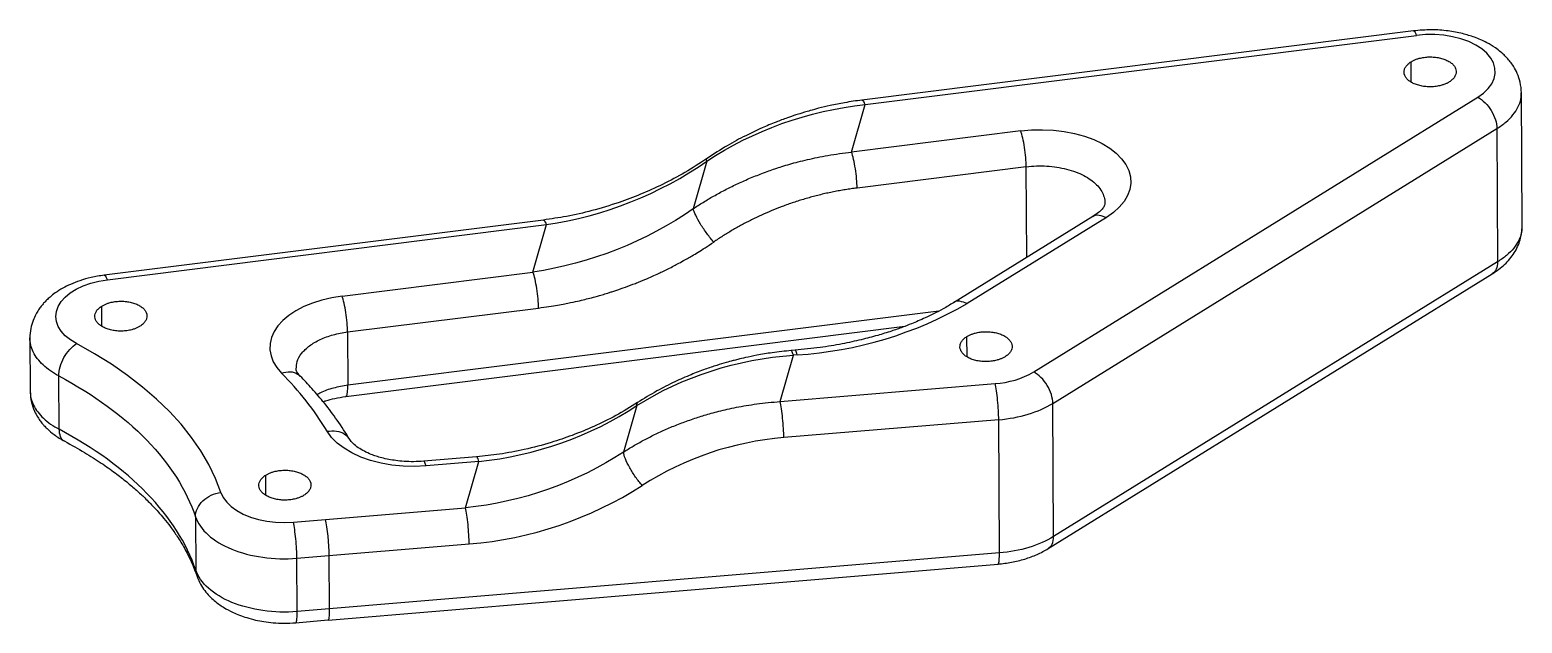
# Model space of a CAD drawing. Header units: metres. Extents: x 0.421 to 0.536, y -0.111 to -0.065.
import ezdxf

# ---------------------------------------------------------------- set-up
doc = ezdxf.new("R2010")
doc.units = ezdxf.units.M

msp = doc.modelspace()

# ---------------------------------------------------------------- linework, layer by layer
at = {"color": 7, "linetype": 'Continuous', "lineweight": 25}
for p, q in [((0.5272336876, -0.0651212729), (0.4848990426, -0.0704375355)), ((0.4851397188, -0.070784155), (0.5274743638, -0.0654678924)), ((0.5270598377, -0.0690431961), (0.5270517753, -0.0674935049)), ((0.5355763661, -0.080108702), (0.5355231108, -0.069872483)), ((0.4840944346, -0.0744360437), (0.4851397188, -0.070784155)), ((0.4980781215, -0.0913244101), (0.5321719582, -0.0702151087)), ((0.4970844019, -0.072804801), (0.4840944346, -0.0744360437)), ((0.4995495517, -0.0937398061), (0.5336433884, -0.0726305047)), ((0.5336433884, -0.0726305047), (0.5336966436, -0.0828667237)), ((0.4729856257, -0.0751342685), (0.4719403419, -0.0787861579)), ((0.4975090511, -0.0755638814), (0.4845190838, -0.0771951241)), ((0.4975452841, -0.0825282411), (0.4975090511, -0.0755638814)), ((0.4604429766, -0.079654407), (0.4267258941, -0.083888501)), ((0.4269665704, -0.0842351205), (0.4606836528, -0.0800010265)), ((0.4596383684, -0.0836529156), (0.4606836528, -0.0800010265)), ((0.5026167161, -0.0793882487), (0.4919227824, -0.0860094299)), ((0.503661034, -0.0794509039), (0.4929671003, -0.086072085)), ((0.5336966436, -0.0828667237), (0.499602807, -0.1039760251)), ((0.4449823605, -0.0854933744), (0.4596383684, -0.0836529156)), ((0.4991927364, -0.1048988741), (0.533286573, -0.0837895727)), ((0.4265520443, -0.0878104242), (0.4265439819, -0.086260733)), ((0.4454070097, -0.0882524548), (0.4600630176, -0.0864119956)), ((0.4907943075, -0.0866500062), (0.4454283118, -0.0923469371)), ((0.4452613805, -0.0932100661), (0.4881894309, -0.0878192854)), ((0.4210155068, -0.0887125469), (0.4210368089, -0.0928070292)), ((0.4454070097, -0.0882524548), (0.4454283118, -0.0923469371)), ((0.4929660011, -0.0901524976), (0.4929579386, -0.0886028063)), ((0.4786093309, -0.0935992399), (0.4796289275, -0.0900370956)), ((0.4797572798, -0.0896579042), (0.4794708868, -0.0896818384)), ((0.4799153206, -0.0900131614), (0.4796289275, -0.0900370956)), ((0.423263577, -0.0957259135), (0.423242275, -0.0916314312)), ((0.4786093309, -0.0935992399), (0.4951118079, -0.0922201092)), ((0.4676105747, -0.0939129756), (0.4665909786, -0.0974751204)), ((0.499602807, -0.1039760251), (0.4995495517, -0.0937398061)), ((0.4953967127, -0.094993785), (0.4788942357, -0.0963729156)), ((0.495449968, -0.1052300039), (0.4953967127, -0.094993785)), ((0.455316466, -0.0978448576), (0.4512712507, -0.0981829208)), ((0.4554745067, -0.0982001149), (0.4514292914, -0.0985381781)), ((0.4544549101, -0.1017622591), (0.4554745068, -0.0982001149)), ((0.4391399236, -0.1007952107), (0.4391318613, -0.0992455194)), ((0.4412455817, -0.1028660825), (0.4544549101, -0.1017622591)), ((0.4337321744, -0.1024520866), (0.4337534765, -0.1065465689)), ((0.441514427, -0.1056410623), (0.4547398149, -0.1045359349)), ((0.495449968, -0.1052300039), (0.4415357291, -0.1097355446)), ((0.4415357291, -0.1097355446), (0.441514427, -0.1056410623)), ((0.4439126831, -0.1103850266), (0.4953401457, -0.1060871754)), ((0.4440272748, -0.1095274565), (0.4440059728, -0.1054329742)), ((0.4338769856, -0.1070373555), (0.4337534765, -0.1065465689)), ((0.441417777, -0.1105863168), (0.4439172591, -0.1103775285))]:
    msp.add_line(p, q, dxfattribs=at)
at = {"color": 7, "linetype": 'Continuous', "lineweight": 25, "flags": 128}
for points in [[(0.5321719582, -0.0702151087), (0.5326134457, -0.0699000916), (0.5329740555, -0.0695529483), (0.533246674, -0.0691805268), (0.5334259235, -0.0687901735), (0.5335082679, -0.0683895887), (0.5334920829, -0.0679866746), (0.5333776878, -0.0675893791), (0.5331673392, -0.0672055395), (0.5328651866, -0.0668427275), (0.5324771902, -0.0665081002), (0.5320110039, -0.0662082585), (0.5314758239, -0.0659491173), (0.5308822073, -0.0657357884), (0.530241864, -0.06557248), (0.5295674258, -0.0654624137), (0.5288721969, -0.0654077606), (0.5281698915, -0.0654095989), (0.5274743638, -0.0654678924)], [(0.4970844019, -0.072804801), (0.4979180062, -0.0727300239), (0.4987606182, -0.0727132419), (0.4996000203, -0.0727546986), (0.5004240416, -0.0728537927), (0.5012207343, -0.0730090876), (0.5019785465, -0.0732183313), (0.5026864905, -0.0734784901), (0.5033343013, -0.0737857918), (0.503912586, -0.0741357806), (0.5044129598, -0.0745233818), (0.5048281676, -0.0749429755), (0.5051521888, -0.0753884776), (0.5053803256, -0.0758534287), (0.5055092698, -0.0763310872), (0.505537152, -0.0768145273), (0.5054635678, -0.0772967393), (0.5052895842, -0.0777707313), (0.5050177239, -0.0782296308), (0.5046519286, -0.0786667838), (0.5041975024, -0.0790758519), (0.503661034, -0.0794509039)], [(0.4245975076, -0.0891492642), (0.4241320934, -0.0888654021), (0.4237386056, -0.0885476326), (0.4234243469, -0.0882018535), (0.42319515, -0.087834482), (0.4230552685, -0.0874523364), (0.4230072986, -0.0870625092), (0.4230521304, -0.0866722352), (0.4231889321, -0.0862887577), (0.4234151647, -0.0859191938), (0.4237266293, -0.0855704024), (0.4241175454, -0.0852488569), (0.4245806579, -0.0849605249), (0.4251073716, -0.0847107578), (0.425687911, -0.084504191), (0.4263115018, -0.0843446582), (0.4269665704, -0.0842351205)], [(0.4449823605, -0.0854933744), (0.4441925137, -0.0856206838), (0.443433426, -0.0857999888), (0.4427154917, -0.0860288341), (0.4420485416, -0.0863040861), (0.4414417084, -0.0866219757), (0.4409033015, -0.0869781501), (0.4404406934, -0.087367732), (0.4400602187, -0.0877853869), (0.4397670873, -0.0882253957), (0.439565313, -0.0886817334), (0.4394576588, -0.0891481512), (0.4394455988, -0.0896182624), (0.4395292982, -0.0900856297), (0.4397076108, -0.0905438534), (0.439978095, -0.090986659), (0.440337047, -0.091407983)], [(0.4356868299, -0.1005882427), (0.4352672713, -0.0995043426), (0.4347493155, -0.0984348757), (0.4341343822, -0.0973827734), (0.4334241568, -0.0963509193), (0.432620586, -0.0953421417), (0.4317258724, -0.0943592057), (0.4307424683, -0.0934048053), (0.4296730692, -0.0924815565), (0.4285206061, -0.0915919899), (0.427288238, -0.0907385438), (0.4259793426, -0.0899235572), (0.4245975076, -0.0891492642)], [(0.4514292914, -0.0985381781), (0.450554289, -0.0985794252), (0.449677836, -0.0985575453), (0.4488137062, -0.0984728821), (0.44797548, -0.0983267662), (0.4471763304, -0.098121494), (0.4464288166, -0.0978602912), (0.4457446861, -0.097547263), (0.4451346903, -0.0971873286), (0.4446084157, -0.0967861447), (0.4441741329, -0.096350016), (0.4438386669, -0.0958857966)], [(0.4356868299, -0.1005882427), (0.4358635437, -0.1009677297), (0.4361291745, -0.1013294636), (0.4364787303, -0.1016666461), (0.4369056415, -0.1019729404), (0.4374018851, -0.1022425901), (0.437958135, -0.1024705276), (0.4385639372, -0.1026524692), (0.4392079067, -0.1027849955), (0.439877941, -0.1028656159), (0.4405614478, -0.1028928153), (0.4412455817, -0.1028660825)]]:
    msp.add_lwpolyline(points, dxfattribs=at)
at = {"color": 7, "linetype": 'Continuous', "lineweight": 25}
for centre, radius, start, end in [((0.4780418059, -0.0602260658), 0.0298459565773531, 273.5989835926, 300.0051342212), ((0.4233762507, -0.1082792391), 0.0239229575008653, 31.2019722492, 44.8483608405), ((0.4946744507, -0.0854120363), 0.0068221065852685, 273.6756859177, 299.9284318917), ((0.4808011116, -0.1199334922), 0.0236376171859598, 94.6271496081, 122.71835416), ((0.4524113467, -0.0757460596), 0.0288838827334763, 274.6239048744, 302.7215988676)]:
    msp.add_arc(centre, radius, start, end, dxfattribs=at)
for points, knots in [([(0.5355253395159666, -0.0698788026336008), (0.5355054122226445, -0.0696002515928557), (0.5354691869877333, -0.0690938819257567), (0.5352307882184352, -0.0684114734127856), (0.5349534793923536, -0.0678909734312084), (0.5346776413824222, -0.0675025525393627), (0.5344319471119475, -0.0672133887479396), (0.5341901548063566, -0.0669676596118739), (0.5338932850547999, -0.0667023877360403), (0.5334720992085974, -0.066382205316116), (0.532815265003589, -0.0659854312625616), (0.5319715982690323, -0.065613232084639), (0.5309690846187107, -0.0653077751895429), (0.5298584142295156, -0.0651019010194527), (0.5285744371739186, -0.0650055770685876), (0.5276943744379379, -0.0650816024638468), (0.5272336955480564, -0.0651213988252412)], [0, 0, 0, 0, 0.084998201505443, 0.1545157070143972, 0.217537112538462, 0.2610817920864599, 0.298343752529667, 0.3315081865579669, 0.3639877365440246, 0.4182491499873922, 0.4938450788401934, 0.5903054384804243, 0.6760945480321539, 0.7731471193946514, 0.8812512688800701, 1, 1, 1, 1]), ([(0.5274743637871978, -0.0654678923560134), (0.5274188194547407, -0.0653352846252729), (0.5273308941246538, -0.0651253698062153), (0.5272631059466035, -0.0651494866989392), (0.5272381410265902, -0.0651583684289864)], [0, 0, 0, 0, 0.6317216256377418, 1, 1, 1, 1]), ([(0.5299775940806165, -0.0690487070266673), (0.5299470531273507, -0.0690669405538568), (0.5298862264633116, -0.0691032552236366), (0.5297877420169547, -0.0691531640009259), (0.529684601968912, -0.0691993032236583), (0.5295762670227384, -0.0692413784085371), (0.5294628690866311, -0.0692794631219444), (0.5292673018727637, -0.0693357516556423), (0.528976534406767, -0.0693944141850089), (0.528585423116073, -0.0694252311669615), (0.5281913830228855, -0.0694129770661985), (0.5278103154300589, -0.0693556147120519), (0.5274553838229286, -0.069257713323336), (0.5271424539292535, -0.0691208828455014), (0.5268806489590139, -0.0689522458518207), (0.526683506294314, -0.0687567775446764), (0.5265546855854798, -0.0685430829336283), (0.5265033490949328, -0.0683187277363551), (0.5265271127973804, -0.0680925448197481), (0.5266124060045211, -0.0679098360712276), (0.5267158288189836, -0.0677713129609068), (0.5268111937513056, -0.0676723760490519), (0.5269218724293341, -0.0675785657845948), (0.5270084540834202, -0.0675218717665008), (0.5270517753048851, -0.0674935048550633)], [0, 0, 0, 0, 0.0209946060715926, 0.0418137521456207, 0.0625470941254858, 0.0832854007898707, 0.1041193760276716, 0.1251384852467203, 0.1875741483959182, 0.2500987268235127, 0.3125343899703548, 0.3750589684000719, 0.4374946315451848, 0.5000192099768852, 0.5624548731288094, 0.6249794515537789, 0.6874151147074419, 0.7499396931304019, 0.8123753562825138, 0.8748999347071661, 0.9061309202551767, 0.9374498602288004, 0.9687029719369933, 1, 1, 1, 1]), ([(0.5270517753048922, -0.0674935048550672), (0.5270823162581604, -0.0674752713278761), (0.5271431429222034, -0.067438956658094), (0.5272416273685645, -0.0673890478808017), (0.5273447674166089, -0.0673429086580684), (0.5274531023627808, -0.0673008334731904), (0.5275665002988836, -0.0672627487597857), (0.5277620675127552, -0.0672064602260913), (0.5280528349787494, -0.0671477976967277), (0.5284439462694419, -0.0671169807147723), (0.5288379863626231, -0.0671292348155361), (0.52921905395545, -0.0671865971696826), (0.5295739855625807, -0.0672844985583984), (0.5298869154562557, -0.0674213290362332), (0.5301487204264951, -0.0675899660299139), (0.5303458630911952, -0.0677854343370586), (0.5304746838000294, -0.0679991289481065), (0.530526020290576, -0.0682234841453802), (0.5305022565881287, -0.0684496670619872), (0.5304169633809871, -0.0686323758105077), (0.5303135405665245, -0.0687708989208277), (0.5302181756342031, -0.0688698358326824), (0.5301074969561751, -0.0689636460971394), (0.5300209153020887, -0.0690203401152334), (0.5299775940806236, -0.0690487070266712)], [0, 0, 0, 0, 0.0209946060733074, 0.0418137521483562, 0.0625470941285516, 0.0832854007926078, 0.1041193760294255, 0.125138485246866, 0.1875741483989979, 0.2500987268235445, 0.3125343899703832, 0.3750589684000979, 0.4374946315452733, 0.5000192099768995, 0.5624548731290152, 0.6249794515537933, 0.6874151147077312, 0.7499396931304093, 0.8123753562831503, 0.8748999347071772, 0.906130920255383, 0.9374498602288007, 0.9687029719367296, 1, 1, 1, 1]), ([(0.5336433883910294, -0.0726305047164746), (0.5338826143058942, -0.0724681257618901), (0.5343610661356242, -0.0721433678527211), (0.5349001410644583, -0.0715822419532638), (0.5352836057170871, -0.0709842081167265), (0.5354986714236362, -0.0704066570385026), (0.5355048045425973, -0.0700320950995048), (0.5355074670482266, -0.0698694905132624)], [0, 0, 0, 0, 0.2097686274702166, 0.4195372549405091, 0.6293058824108267, 0.8390745098811343, 1, 1, 1, 1]), ([(0.4849001573776248, -0.0704371566754923), (0.4844535661077064, -0.0704999305613148), (0.4836353691409334, -0.0706149381900618), (0.4825252859956395, -0.0708397197012973), (0.481643857535614, -0.071049578655419), (0.4809882993427751, -0.0712262219703255), (0.4805369894101858, -0.0713576404165491), (0.4801737796644754, -0.0714686352166512), (0.4797346104722041, -0.0716088061096534), (0.4790933952500543, -0.0718275251233063), (0.4782234134230737, -0.0721529186064654), (0.4771512543538446, -0.0726002590803987), (0.4758946110512915, -0.0731964108187653), (0.4744712641944214, -0.0739631308375596), (0.4735152549379451, -0.0745905249505148), (0.4730060755995846, -0.0749246808356819)], [0, 0, 0, 0, 0.1061471880197964, 0.1944715741647331, 0.2650043751313738, 0.3177764592956617, 0.3528175066995828, 0.3745622740837024, 0.4063021368074091, 0.4602339376522094, 0.5323234557840839, 0.6224924058526322, 0.73061770545726, 0.8565245079248678, 0.9999999999999999, 0.9999999999999999, 0.9999999999999999, 0.9999999999999999]), ([(0.4851397188477474, -0.0707841549918227), (0.4850841745139435, -0.0706515472606279), (0.4849962491815195, -0.0704416324403613), (0.4849284610011528, -0.0704657493329602), (0.4849034960801863, -0.0704746310629969)], [0, 0, 0, 0, 0.6317216241628069, 0.9999999999999999, 0.9999999999999999, 0.9999999999999999, 0.9999999999999999]), ([(0.4975090510821922, -0.0755638814489385), (0.4975079357067763, -0.0753494945879385), (0.4974959900627789, -0.0751060080204548), (0.4974522387616588, -0.0745975353287828), (0.4974204503188049, -0.0743327492668859), (0.4973418392063886, -0.0738219879635651), (0.4972950474669419, -0.0735762136849039), (0.4971935443724876, -0.0731409225483352), (0.4971388729546137, -0.0729515769589019), (0.4970844018793725, -0.0728048010388166)], [0, 0, 0, 0, 0.25, 0.25, 0.5, 0.5, 0.75, 0.75, 1, 1, 1, 1]), ([(0.4719403413594294, -0.0787861571830075), (0.4720649018793613, -0.078703584750674), (0.4723161262138045, -0.0785370455906924), (0.4727030351702204, -0.0782931973519016), (0.4731013646861392, -0.0780515437398175), (0.4735116876570067, -0.0778130933605335), (0.4739339021909644, -0.0775781289473844), (0.474368068744545, -0.0773471435751779), (0.4748141789700689, -0.077120583085755), (0.4752722178069753, -0.0768989160946519), (0.4757421452198454, -0.0766826144374107), (0.4762238994512353, -0.0764721565692083), (0.4767173963622526, -0.076268030520839), (0.4772225222439885, -0.0760707143232314), (0.4777242510401832, -0.075886229704236), (0.4782366134686526, -0.0757088205116729), (0.4787742189554747, -0.0755341993145832), (0.4793674685540154, -0.0753555213106419), (0.4800169616424229, -0.0751764755855068), (0.4807231123150918, -0.0750011476305442), (0.4814860803619567, -0.0748337525760779), (0.4823057066255448, -0.0746796007142238), (0.4831814344608403, -0.0745410714851644), (0.4837841609792783, -0.0744717362835459), (0.484094434560966, -0.0744360436755636)], [0, 0, 0, 0, 0.0349178750265383, 0.0704253636586658, 0.1065230093108287, 0.1432113291150753, 0.1804908155636357, 0.218361938026658, 0.2568251441562686, 0.295880861186757, 0.3355294971400004, 0.375771441944131, 0.4166070684727379, 0.4580367335112513, 0.5000607786564413, 0.5390419875013491, 0.5821648080044064, 0.6294294458187032, 0.6808360358932384, 0.736384661794244, 0.7960753683241332, 0.8599081700467947, 0.9278830572157438, 1, 1, 1, 1]), ([(0.484519083771943, -0.077195124085125), (0.4845179683965058, -0.0769807372236528), (0.4845059608935255, -0.0767372832006222), (0.4844622676087607, -0.076229064450458), (0.4844304115322611, -0.075964064601955), (0.484312571922138, -0.0751979773416634), (0.4842033767189887, -0.0747295955157888), (0.4840944345679228, -0.0744360436754537)], [0, 0, 0, 0, 0.2499999999999888, 0.2499999999999888, 0.4999999999999776, 0.4999999999999776, 1, 1, 1, 1]), ([(0.4730061536893704, -0.0749246133937438), (0.472444039693829, -0.0752921760673999), (0.4713448825057271, -0.0760109077802401), (0.4696247302423563, -0.0769178027647102), (0.4679340902157714, -0.0776805014687722), (0.4661222196582226, -0.0783647231102411), (0.4642235413944758, -0.0789386720473429), (0.4622789034525878, -0.079388320254059), (0.4610351789788113, -0.0795684268054471), (0.4604440557492829, -0.0796540286960271)], [0, 0, 0, 0, 0.1500474966971152, 0.293402736561414, 0.4298100159108014, 0.559021365440422, 0.719691129189676, 0.8667734787948939, 1, 1, 1, 1]), ([(0.4729856255362852, -0.0751342685770139), (0.4729692675453781, -0.0750418152049428), (0.4729505474738921, -0.0749360116411605), (0.4730067793870822, -0.0749366150225523), (0.4730138746756958, -0.0749366911566348)], [0, 0, 0, 0, 0.8738209637380272, 0.9999999999999999, 0.9999999999999999, 0.9999999999999999, 0.9999999999999999]), ([(0.4975090510824823, -0.0755638814493211), (0.4977694056089608, -0.0755382644256101), (0.4982901146619177, -0.0754870303781881), (0.4990846098441708, -0.0755008346362618), (0.499863878654489, -0.0755811726782047), (0.5006108257011486, -0.0757324097648693), (0.5013061869985751, -0.0759490632042416), (0.5019327061226538, -0.0762261808712512), (0.5024749421480732, -0.0765567240578635), (0.5029184514592655, -0.0769324646941185), (0.5032555859645992, -0.0773440455751174), (0.5034651372485804, -0.0777810732495847), (0.503558292513499, -0.0781193435635686), (0.50354113451413, -0.0783074659097164), (0.5035377569809798, -0.0783444975849549)], [0, 0, 0, 0, 0.0889276557356026, 0.1778553114712417, 0.2667829672068819, 0.3557106229425174, 0.4446382786781541, 0.5335659344137922, 0.6224935901494294, 0.7114212458850661, 0.8003489016207055, 0.8892765573563425, 0.9782042130919769, 1, 1, 1, 1]), ([(0.4845190837625019, -0.0771951240854699), (0.4843686312668287, -0.0772144888143414), (0.4840681445370993, -0.0772531644376647), (0.4836182121938501, -0.077321776208651), (0.4831697749632633, -0.0773980427129299), (0.4827228346537572, -0.0774827254911676), (0.4822773912287831, -0.07757562113545), (0.4818334451500457, -0.0776767839812848), (0.481390996751389, -0.0777861994202486), (0.4809500463844463, -0.0779038712661276), (0.48051059443875, -0.0780297983277529), (0.4800726410935472, -0.0781639808695654), (0.4796361872711073, -0.0783064181896246), (0.4792012310416316, -0.0784571118638613), (0.4786448391940549, -0.0786611371639863), (0.4779722689306369, -0.0789273751253076), (0.4771908615778483, -0.0792674494874655), (0.4764244889798195, -0.0796323720162245), (0.4756730429769284, -0.0800219978077493), (0.4749369920061044, -0.0804368477794011), (0.4742146078391812, -0.0808749546677448), (0.4737477851527316, -0.0811865644122767), (0.4735138540293114, -0.0813427162440598)], [0, 0, 0, 0, 0.0386748378454389, 0.0772421586959792, 0.1157214328239075, 0.1541322643931771, 0.1924943624963859, 0.230827511395545, 0.269151540186581, 0.3074862921178705, 0.3458515937992081, 0.3842672245394484, 0.4227528860492827, 0.4613281727382427, 0.50001254282523, 0.571747568283401, 0.6431691755530655, 0.7144031748154663, 0.7855763711416666, 0.8568158942878906, 0.9282485198825777, 1, 1, 1, 1]), ([(0.4735138533413987, -0.0813427156196395), (0.4734317363030156, -0.0812506322110912), (0.4733478129634626, -0.081151211865423), (0.4731756024515688, -0.0809367458925334), (0.4730879901464742, -0.0808225545048697), (0.4728279852074648, -0.0804684228588746), (0.4726577147808735, -0.0802155786152455), (0.4723570727760902, -0.0797272787606971), (0.4722277805957883, -0.0794927008722642), (0.4720326492077804, -0.0790845348960679), (0.4719667854971406, -0.0789115116579526), (0.4719403421478074, -0.0787861587490069)], [0, 0, 0, 0, 0.1249999999999804, 0.1249999999999804, 0.2499999999999609, 0.2499999999999609, 0.4999999999999739, 0.4999999999999739, 0.7499999999999869, 0.7499999999999869, 1, 1, 1, 1]), ([(0.503550888275144, -0.078344172659422), (0.5035418195632076, -0.078418457871282), (0.5035235619914161, -0.0785680124715518), (0.5033566337749104, -0.0788098779618051), (0.5030788277407906, -0.0790815715488556), (0.5027724504738255, -0.0792848958174759), (0.5026166663266074, -0.0793882804390226)], [0, 0, 0, 0, 0.2423572748058929, 0.4879254490708293, 0.7396246202639676, 1, 1, 1, 1]), ([(0.4606836527873686, -0.0800010264757569), (0.4606281084542279, -0.0798684187447368), (0.4605401831232595, -0.0796585039257143), (0.4604723949444128, -0.0796826208190494), (0.4604474300242036, -0.079691502549287)], [0, 0, 0, 0, 0.6317216270753037, 1, 1, 1, 1]), ([(0.5026195137515331, -0.0793918147892214), (0.5026226846207126, -0.0793880958049165), (0.5027298727856712, -0.0792623791384129), (0.5030991285230262, -0.0792354641993941), (0.5034737321777373, -0.0793790906379894), (0.5036610340050929, -0.079450903857287)], [0, 0, 0, 0, 0.0150131969521444, 0.5075065984760994, 1, 1, 1, 1]), ([(0.5332866227771443, -0.0837895409768843), (0.5336173536537688, -0.0835582270200949), (0.5342822469320881, -0.0830931990897715), (0.5350028066671672, -0.0821989942867589), (0.5354895702016176, -0.0811985182558243), (0.5355489883164487, -0.0804753546427802), (0.5355785947715958, -0.0801150215838385)], [0, 0, 0, 0, 0.2482515435054524, 0.4990788410621616, 0.7504044033287575, 1, 1, 1, 1]), ([(0.5355605410100746, -0.0801084067077664), (0.5355578691083857, -0.0802701091649289), (0.5355516949376103, -0.0806437675931066), (0.5353368316015356, -0.0812204257856491), (0.5349534041524739, -0.0818184612460781), (0.5344143194331362, -0.0823795867181757), (0.5339358689087539, -0.0827043446843066), (0.5336966436465626, -0.0828667236673721)], [0, 0, 0, 0, 0.1601765605903212, 0.3701324204427189, 0.5800882802951347, 0.7900441401475521, 1, 1, 1, 1]), ([(0.4600630176198128, -0.0864119955817853), (0.4606461072742831, -0.0863387729757748), (0.4611254820333169, -0.0862634241495885), (0.461929137072402, -0.0861219001313204), (0.462253496966004, -0.0860567163815605), (0.463071745316087, -0.085887111822383), (0.463410399499513, -0.0858027397236722), (0.464083712614822, -0.0856350686330337), (0.4645027983743862, -0.0855297771968775), (0.4652237187649805, -0.0853093939992853), (0.4654626650095642, -0.0852346564767343), (0.4655454088541905, -0.0852086070724647), (0.4657233307705013, -0.0851515553590364), (0.4661984673337565, -0.0849966963818282), (0.4668025190183204, -0.0847850926164755), (0.4674369228284703, -0.0845421847967382), (0.4675672109911334, -0.0844912023941858), (0.4678200262935798, -0.0843904257647999), (0.4681798851914743, -0.0842445526377802), (0.4688936568472358, -0.0839401797242028), (0.4693227173456734, -0.0837374161575506), (0.4700254020010854, -0.0833998380447123), (0.4702884921576499, -0.0832669444107592), (0.4706757654795417, -0.0830617239924799), (0.4708035159855974, -0.0829923312022539), (0.4711068972922908, -0.0828278036661915), (0.4714582248600944, -0.0826371533466201), (0.4719874637239879, -0.0823251237515022), (0.4726466676228609, -0.0819178376643465), (0.4730416176859819, -0.0816671745597114), (0.4735138540292231, -0.0813427162440921)], [0, 0, 0, 0, 0.0624999999999963, 0.0624999999999963, 0.1249999999999926, 0.1249999999999926, 0.249999999999986, 0.249999999999986, 0.3749999999999795, 0.4062499999999722, 0.4062499999999722, 0.4218749999999671, 0.4218749999999671, 0.437499999999962, 0.4999999999999396, 0.4999999999999396, 0.5156249999999338, 0.5156249999999338, 0.531249999999928, 0.5624999999999275, 0.624999999999937, 0.624999999999937, 0.7499999999999502, 0.7499999999999502, 0.8124999999999626, 0.8124999999999626, 0.8749999999999751, 0.9374999999999876, 0.9374999999999876, 1, 1, 1, 1]), ([(0.5336966436465563, -0.0828667236674844), (0.5336780656610106, -0.0830732421458046), (0.5336414760222858, -0.0834799835814246), (0.5334017722019728, -0.0836850569827303), (0.5332837753529279, -0.0837860066261087)], [0, 0, 0, 0, 0.5077389718246085, 1, 1, 1, 1]), ([(0.4267259021148677, -0.0838886269287489), (0.4263873745178465, -0.0839411282652696), (0.4257430561312002, -0.0840410538747072), (0.424875761563734, -0.0842922168333928), (0.4241530344164655, -0.0845737877490659), (0.4235222821013344, -0.0848907298592618), (0.42300477780025, -0.0852177545321857), (0.4226004745495879, -0.0855327763713899), (0.4223061678072936, -0.0858025268183777), (0.4220823550378369, -0.0860375219750706), (0.4218758082757617, -0.0862836887595556), (0.4216688149117785, -0.0865692831895945), (0.4214489686043731, -0.0869361937389688), (0.4212346749722214, -0.0874090252359125), (0.4210529147749534, -0.0880155056506129), (0.4210287663539103, -0.0884694774918988), (0.4210156433821848, -0.0887161793208374)], [0, 0, 0, 0, 0.112075327319831, 0.2133125769270811, 0.3032716853706166, 0.381622989295363, 0.4675349398699419, 0.5317686412705424, 0.5785600376398536, 0.6199219146721195, 0.6564459172790077, 0.701154703398521, 0.7523721997975051, 0.8191630358235168, 0.9017278039190502, 1, 1, 1, 1]), ([(0.4269665703539839, -0.0842351204593396), (0.4269110260215188, -0.0841025127285637), (0.426823100691418, -0.083892597909447), (0.4267553125133559, -0.0839167148021726), (0.4267303475933376, -0.0839255965322205)], [0, 0, 0, 0, 0.6317216256272523, 1, 1, 1, 1]), ([(0.460063017619104, -0.0864119955818835), (0.4600619022436662, -0.0861976087208253), (0.4600499565996539, -0.0859541221533364), (0.4600062052985213, -0.0854456494617382), (0.4599744168556706, -0.0851808633999198), (0.4598958057432778, -0.0846701020968044), (0.4598490140038519, -0.0844243278182691), (0.4597475109094533, -0.0839890366819582), (0.4596928394916139, -0.0837996910926564), (0.4596383684164104, -0.0836529151726865)], [0, 0, 0, 0, 0.25, 0.25, 0.5, 0.5, 0.75, 0.75, 1, 1, 1, 1]), ([(0.4265439818716529, -0.0862607329577668), (0.4265745230791841, -0.0862425000685035), (0.4266353502570817, -0.0862061866647956), (0.4267338351070988, -0.0861562797470021), (0.4268369753011531, -0.0861101423280157), (0.4269453101101581, -0.0860680688899719), (0.4270587076322122, -0.0860299858666271), (0.4272542737523157, -0.0859737000169579), (0.4275450386328918, -0.0859150408635724), (0.4279361450377891, -0.085884227073154), (0.4283301793401582, -0.0858964832153143), (0.4287112408591739, -0.0859538462520044), (0.4290661667171824, -0.086051747138548), (0.429379091876221, -0.0861885759248446), (0.4296408935036215, -0.0863572103607971), (0.4298380348076409, -0.0865526754340927), (0.4299668561878251, -0.086766366529368), (0.4300181957267624, -0.0869907182629975), (0.4299944371472819, -0.0872168981397709), (0.4299091499527873, -0.0873996050283111), (0.4298057326859995, -0.0875381272001808), (0.4297103722628726, -0.0876370637271616), (0.4295996983468309, -0.0877308739183228), (0.4295131200138028, -0.0877875682038615), (0.4294698004536129, -0.0878159352493902)], [0, 0, 0, 0, 0.0209946009877696, 0.0418137471435664, 0.0625470918539195, 0.0832854013150189, 0.104119376834143, 0.1251384813051566, 0.1875741443959208, 0.2500987239579193, 0.3125343870448548, 0.3750589666102725, 0.4374946296968527, 0.5000192092631497, 0.5624548723573246, 0.6249794519158295, 0.6874151150070014, 0.749939694568285, 0.8123753576539761, 0.8748999372208558, 0.9061309215305936, 0.9374498614871818, 0.9687029722631769, 1, 1, 1, 1]), ([(0.4929671002966472, -0.0860720850390012), (0.4927798092529085, -0.0860002868846597), (0.4924052271654311, -0.0858566905759771), (0.4920361436475157, -0.085883432158919), (0.4919290777253715, -0.0860089056509227), (0.4919260668417456, -0.0860124341880612)], [0, 0, 0, 0, 0.492869292522234, 0.9857385850444853, 1, 1, 1, 1]), ([(0.4294698004536083, -0.0878159352493876), (0.4294392592435435, -0.0878341681322479), (0.4293784320605246, -0.0878704815232479), (0.4292799472065114, -0.0879203884223813), (0.4291768070110463, -0.0879665258232705), (0.4290684722034723, -0.0880085992437922), (0.4289550746856275, -0.0880466822501884), (0.4287595085766049, -0.0881029680729452), (0.4284687437220968, -0.0881616271924963), (0.4280776373663704, -0.0881924409509852), (0.4276836031222004, -0.0881801847884727), (0.4273025416641831, -0.0881228217450581), (0.4269476158638741, -0.0880249208637048), (0.4266346907522705, -0.0878880920945536), (0.4263728891582875, -0.0877194576844335), (0.426175747867706, -0.0875239926437426), (0.4260469264805045, -0.0873103015838755), (0.4259955869106314, -0.0870859498850984), (0.4260193454383062, -0.0868597700388829), (0.4261046325721169, -0.0866770631690109), (0.426208049782946, -0.0865385410065382), (0.4263034101606042, -0.0864396044833883), (0.4264140840286403, -0.0863457942929221), (0.4265006623282006, -0.0862891000046588), (0.4265439818716484, -0.0862607329577643)], [0, 0, 0, 0, 0.0209946009361544, 0.0418137470924571, 0.0625470918301801, 0.0832854013194849, 0.1041193768417367, 0.1251384812654728, 0.1875741443492531, 0.2500987239288625, 0.3125343870161769, 0.3750589665924835, 0.4374946296844178, 0.5000192092559322, 0.5624548723488718, 0.6249794519194013, 0.6874151150082128, 0.7499396945826488, 0.8123753576684288, 0.8748999372461458, 0.9061309215457568, 0.9374498614998545, 0.968702972266975, 1, 1, 1, 1]), ([(0.4919227326186331, -0.0860094616202745), (0.4916607334292744, -0.0861664887585818), (0.4911717119325592, -0.0864595799180924), (0.4904406258608923, -0.0868420105200275), (0.4897983455178175, -0.0871510975465096), (0.4892284884724929, -0.0874046637572926), (0.4886498299655964, -0.087645460663576), (0.4879671428632755, -0.0879087967088555), (0.4871065632482105, -0.0882098729662819), (0.4860530456442366, -0.0885355229412264), (0.4847943902400021, -0.0888687198774729), (0.4833194448157862, -0.0891867699208498), (0.4816231700848073, -0.08947261789405), (0.4803999387741414, -0.0895941751033743), (0.4797572745077507, -0.0896580391281697)], [0, 0, 0, 0, 0.0829096378033443, 0.1547508420539605, 0.215465242753343, 0.2650063702320088, 0.3109604660077052, 0.3695770447251161, 0.4414167678160217, 0.5265061529588773, 0.6248755926261741, 0.7365595646611236, 0.8615930179039115, 0.9999999999999999, 0.9999999999999999, 0.9999999999999999, 0.9999999999999999]), ([(0.4232422749664767, -0.0916314312150411), (0.4230180997722143, -0.091502435734921), (0.4225697493836896, -0.0912444447746806), (0.4220222254054773, -0.0907950803178955), (0.4215789206121096, -0.090310323025505), (0.4212593329159913, -0.0897941601361603), (0.4210555890681479, -0.0892584231240209), (0.4210290506126263, -0.0888942086671021), (0.4210158128640605, -0.0887125334599381)], [0, 0, 0, 0, 0.1667982555322371, 0.333596511064471, 0.5003947665967017, 0.6671930221289262, 0.8339912776611559, 1, 1, 1, 1]), ([(0.4414667982680032, -0.0910844083503164), (0.4414759574667478, -0.0908984196796646), (0.4414961652423023, -0.0904880762187439), (0.4418542510906948, -0.0898790589956746), (0.4424556090707722, -0.0892965053462196), (0.4432836622265796, -0.0888129626872876), (0.4442782715030331, -0.0884408416148183), (0.4450307636584686, -0.0883152503984748), (0.4454070097361862, -0.0882524547903031)], [0, 0, 0, 0, 0.1422189834175917, 0.3137751867340811, 0.4853313900505705, 0.6568875933670539, 0.8284437966835431, 1, 1, 1, 1]), ([(0.4958837572173759, -0.0901580085433296), (0.4958532162597512, -0.0901762420639388), (0.4957923895869682, -0.0902125567206503), (0.4956939051311392, -0.0902624654783749), (0.4955907650762519, -0.0903086046818201), (0.4954824301261112, -0.0903506798476773), (0.4953690321888529, -0.0903887645423332), (0.4951734649773445, -0.0904450530456221), (0.4948826975259666, -0.0905037155349236), (0.4944915862726568, -0.0905345324742958), (0.4940975462297283, -0.0905222783404743), (0.4937164786950624, -0.0904649159651527), (0.4933615471483511, -0.0903670145662574), (0.4930486173113338, -0.0902301840899039), (0.4927868123899825, -0.0900615471070313), (0.4925896697607693, -0.089866078818973), (0.4924608490725828, -0.0896523842321316), (0.4924095125840219, -0.0894280290617501), (0.4924332762712375, -0.0892018461715183), (0.4925185694503078, -0.0890191374419753), (0.4926219922351706, -0.0888806143436532), (0.49271735714176, -0.0887816774388405), (0.4928280357912948, -0.0886878671794351), (0.4929146174244325, -0.088631173162573), (0.4929579386354169, -0.088602806251751)], [0, 0, 0, 0, 0.0209946060290527, 0.0418137521038753, 0.0625470941066786, 0.0832854007945098, 0.1041193760345682, 0.1251384852136425, 0.1875741483593637, 0.2500987267993389, 0.3125343899474411, 0.375058968385249, 0.4374946315386743, 0.5000192099710555, 0.5624548731250621, 0.62497945155677, 0.6874151147108559, 0.7499396931425707, 0.8123753562956474, 0.8748999347282356, 0.9061309202669402, 0.9374498602393778, 0.9687029719414597, 1, 1, 1, 1]), ([(0.4929579386354128, -0.0886028062517488), (0.4929884795904896, -0.0885845727247089), (0.4930493062581235, -0.0885482580552344), (0.4931477907099332, -0.0884983492787677), (0.4932509307634017, -0.0884522100571438), (0.4933592657149809, -0.0884101348736839), (0.4934726636564729, -0.0883720501619996), (0.4936682308791018, -0.0883157616316726), (0.4939589983566715, -0.0882570991083816), (0.4943501096593746, -0.0882262821369343), (0.4947441497607825, -0.0882385362503034), (0.4951252173567284, -0.0882958986188777), (0.4954801489613999, -0.0883938000229895), (0.495793078846068, -0.0885306305165618), (0.4960548838009795, -0.088699267525385), (0.4962520264436945, -0.0888947358461877), (0.4963808471248339, -0.0891084304686016), (0.4964321835823208, -0.0893327856739912), (0.4964084198430744, -0.0895589685949283), (0.4963231266030369, -0.0897416773432231), (0.4962197037619559, -0.0898802004509869), (0.4961243388096947, -0.089979137359647), (0.496013660111936, -0.0900729476197518), (0.4959270784451772, -0.0901296416338763), (0.4958837572173721, -0.0901580085433276)], [0, 0, 0, 0, 0.0209946060790925, 0.0418137521522762, 0.0625470941272537, 0.0832854007870808, 0.1041193760250885, 0.1251384852533692, 0.1875741484002191, 0.2500987268283941, 0.3125343899761316, 0.3750589684031794, 0.4374946315537108, 0.500019209978272, 0.5624548731306271, 0.624979451553035, 0.6874151147032298, 0.749939693127955, 0.8123753562783723, 0.8748999347028159, 0.90613092025085, 0.9374498602265977, 0.9687029719360298, 1, 1, 1, 1]), ([(0.4794715687955277, -0.0896815464335716), (0.4789797324041419, -0.0897309287069171), (0.4780943682458871, -0.0898198226880031), (0.4769198850657212, -0.0900184759597528), (0.4760441997072623, -0.0901992834447883), (0.4754366308958664, -0.09034328441919), (0.4749459323006045, -0.0904691771126402), (0.4744092306157155, -0.0906169284191464), (0.4736938085825864, -0.090832743201651), (0.4727911040556732, -0.0911371891532675), (0.4717111427007722, -0.0915501681762813), (0.4704706231609875, -0.0920969104829799), (0.4690854237222346, -0.0927970657246862), (0.4681605977669447, -0.093372099434388), (0.4676701632370426, -0.0936770393914494)], [0, 0, 0, 0, 0.117633279351071, 0.2117539311435941, 0.2823976167345135, 0.3295908405181585, 0.3597317771076432, 0.4024675837448234, 0.4615235775642459, 0.536875600480127, 0.6284803256310628, 0.7362683039252431, 0.8601432738291165, 1, 1, 1, 1]), ([(0.4796289275189636, -0.0900370956227212), (0.4795920395470804, -0.0899020773240959), (0.4795344932435313, -0.0896914448712747), (0.4794904416804349, -0.0897121148771327), (0.4794746277750279, -0.0897195351250065)], [0, 0, 0, 0, 0.6410137508103503, 1, 1, 1, 1]), ([(0.479915320617236, -0.0900131614211317), (0.4798784457818682, -0.0898783683311576), (0.4798205081125709, -0.0896665816915012), (0.4797761618000833, -0.0896877535314756), (0.4797600400087403, -0.0896954504056297)], [0, 0, 0, 0, 0.6364570031084539, 1, 1, 1, 1]), ([(0.4403370470340489, -0.0914079829687522), (0.4405632216014823, -0.0913606115784616), (0.4410148404899521, -0.0912660217451702), (0.4415204607612959, -0.0913926536987322), (0.441691058083875, -0.0916041449003885), (0.4417442094629395, -0.0916700371949342)], [0, 0, 0, 0, 0.4085183418840039, 0.8157177067903568, 0.9999999999999999, 0.9999999999999999, 0.9999999999999999, 0.9999999999999999]), ([(0.4417716606734111, -0.0916437515166754), (0.4416736794419809, -0.0915319048394288), (0.441480491049895, -0.0913113781179122), (0.4414602292783413, -0.0911552081650399), (0.4414502438660779, -0.0910782444425708)], [0, 0, 0, 0, 0.507179703563049, 1, 1, 1, 1]), ([(0.4455718939653767, -0.0965118746648398), (0.4452608353987842, -0.0960152274266515), (0.4446716667220317, -0.0950745396348263), (0.4436829933266767, -0.0937744068011349), (0.4427323001673598, -0.0926470302617776), (0.4420761731046497, -0.0919617801338738), (0.4417716606733887, -0.0916437515166607)], [0, 0, 0, 0, 0.2971705736882619, 0.5628637577409027, 0.797122497321207, 1, 1, 1, 1]), ([(0.4454283118109446, -0.0923469370962923), (0.4450547242351393, -0.0924112037230087), (0.4443075490835287, -0.0925397369764416), (0.4435095994618232, -0.0928097519125845), (0.4431594969012265, -0.0930256274547036), (0.4430758255512515, -0.0930772197595554)], [0, 0, 0, 0, 0.4321437414453125, 0.8642874828906465, 1, 1, 1, 1]), ([(0.4452569270501239, -0.093172970565064), (0.4452761311128045, -0.0931794292764017), (0.4453413854031641, -0.0932013756026553), (0.4454116581304995, -0.0929290104974771), (0.445422760584181, -0.0925409615635522), (0.4454283118110216, -0.0923469370965899)], [0, 0, 0, 0, 0.1725362367939929, 0.5862681183970627, 0.9999999999999999, 0.9999999999999999, 0.9999999999999999, 0.9999999999999999]), ([(0.4953967127331227, -0.0949937849621245), (0.495395597357696, -0.0947793981011226), (0.495387288886365, -0.0945355316564579), (0.4953575380579518, -0.0940255967135813), (0.4953361074065504, -0.0937597288529946), (0.4952833657945124, -0.0932462656617447), (0.4952520755854479, -0.0929988723569217), (0.495184372622116, -0.0925600510336291), (0.4951479865060734, -0.0923687956726121), (0.4951118079299807, -0.0922201092292254)], [0, 0, 0, 0, 0.25, 0.25, 0.5, 0.5, 0.75, 0.75, 1, 1, 1, 1]), ([(0.4210369454569237, -0.0928106616269088), (0.4210579204008986, -0.0930978227715579), (0.4210957320892793, -0.0936154903147706), (0.4213356932386969, -0.0942827220277014), (0.4215905598168241, -0.0947622858007489), (0.4217977193873272, -0.0950647277903173), (0.4219603987659418, -0.0952733664484831), (0.4221211671369522, -0.0954613322475904), (0.4224156656425166, -0.0957654986988093), (0.4229135743778781, -0.0961940510841696), (0.4234088976896461, -0.0964838798632097), (0.4236886955244793, -0.0966475981113139)], [0, 0, 0, 0, 0.1831553489547513, 0.3301755174276496, 0.4411571955023887, 0.5167894419886344, 0.5515611718301798, 0.6014986174869842, 0.6718513414291767, 0.8146356490999496, 0.9999999999999999, 0.9999999999999999, 0.9999999999999999, 0.9999999999999999]), ([(0.4210371149389635, -0.0928070157665736), (0.4210503526875364, -0.0929886909737516), (0.4210768911430703, -0.0933529054306707), (0.4212806349909294, -0.0938886424427957), (0.4216002226870498, -0.0944048053320988), (0.4220435274804115, -0.094889562624449), (0.4225910514586116, -0.0953389270811955), (0.4230394018471239, -0.0955969180414118), (0.4232635770413801, -0.0957259135215199)], [0, 0, 0, 0, 0.1660087223596753, 0.3328069778877399, 0.4996052334158015, 0.6664034889438648, 0.8332017444719279, 0.9999999999999999, 0.9999999999999999, 0.9999999999999999, 0.9999999999999999]), ([(0.4435304888408482, -0.0936120721161555), (0.4436024512366215, -0.0935855589896016), (0.4438814959096242, -0.0934827504789894), (0.4444556776438858, -0.093334604717923), (0.4449822180723367, -0.0932531335229816), (0.4452613725289299, -0.0932099401689237)], [0, 0, 0, 0, 0.140354244580732, 0.5442440299923657, 0.9999999999999999, 0.9999999999999999, 0.9999999999999999, 0.9999999999999999]), ([(0.4676702833342224, -0.0936769461025517), (0.4671181802425277, -0.0940183420280596), (0.4660396926714516, -0.0946852306363921), (0.4643485972314508, -0.0955141560779019), (0.4626865030747953, -0.0962006780870516), (0.4609050854339586, -0.0968039616122765), (0.4590375653003012, -0.0972939677807613), (0.4571238712510504, -0.0976584477057281), (0.4558991597840711, -0.0977846073829806), (0.4553171280044751, -0.0978445634979058)], [0, 0, 0, 0, 0.1506898939252033, 0.2943602021612924, 0.4308429630866123, 0.5599651220349441, 0.7203643332826437, 0.8671059681187856, 0.9999999999999999, 0.9999999999999999, 0.9999999999999999, 0.9999999999999999]), ([(0.4665909781281715, -0.0974751198777419), (0.4667135139071668, -0.0973978331123126), (0.466960678370527, -0.0972419395271183), (0.4673415349177473, -0.0970142234294344), (0.4677338321121776, -0.0967889719324264), (0.4681381558754845, -0.0965672064840649), (0.4685544127241614, -0.0963492184193602), (0.468982672569395, -0.0961355114177467), (0.4694229358728189, -0.0959265421474286), (0.46987519615507, -0.0957227907936867), (0.4703394214845173, -0.095524741296403), (0.4708155579159328, -0.0953328850219726), (0.4713035279401361, -0.0951477227907614), (0.4718032263350231, -0.0949697487518261), (0.4723003192588172, -0.0948042419110472), (0.4728085304683887, -0.0946461331743393), (0.4733421358497046, -0.0944917889460551), (0.47393049138023, -0.0943357142567507), (0.4745741924793372, -0.0941815908996197), (0.4752736455801481, -0.0940334901667736), (0.4760290030359635, -0.0938956090238347), (0.476840099957473, -0.0937732387877633), (0.4777063686387213, -0.0936687246330323), (0.4783025144019512, -0.0936228500297023), (0.4786093309175406, -0.0935992398879955)], [0, 0, 0, 0, 0.034882855146267, 0.0703615078256598, 0.1064363297432794, 0.1431076744087402, 0.180375878289682, 0.2182412618759386, 0.2567041306625472, 0.2957647760588123, 0.3354234762299134, 0.3756804968770326, 0.4165360919611466, 0.457990504375376, 0.5000439665700889, 0.5391898561589634, 0.5824368018798175, 0.6297849224979309, 0.6812342869237415, 0.7367849271468053, 0.7964368467241559, 0.8601900265384029, 0.9280444288159421, 1, 1, 1, 1]), ([(0.4676105746643892, -0.0939129756754444), (0.4676053354367224, -0.0938096625567764), (0.467599418983656, -0.0936929951285571), (0.4676693857604984, -0.0936892307704485), (0.4676773944910457, -0.0936887998840889)], [0, 0, 0, 0, 0.8855352367412647, 1, 1, 1, 1]), ([(0.4788942357247012, -0.096372915619764), (0.4788931203492711, -0.0961585287590072), (0.4788847711660343, -0.0959146925312427), (0.4788550590760139, -0.0954050133111946), (0.4788335834570767, -0.095138929187772), (0.4787545219447319, -0.0943687917723036), (0.4786816880730152, -0.0938966127739124), (0.4786093309214827, -0.0935992398871583)], [0, 0, 0, 0, 0.2499999999999887, 0.2499999999999887, 0.4999999999999775, 0.4999999999999775, 1, 1, 1, 1]), ([(0.4236900154724663, -0.0966405197445849), (0.4236829827095517, -0.0966393324397231), (0.4235272501550962, -0.0966130409208276), (0.4233367234984517, -0.0963126890818355), (0.4232879854625641, -0.0959217161030437), (0.4232635770410705, -0.0957259135212367)], [0, 0, 0, 0, 0.0230647421207698, 0.5107425419984565, 1, 1, 1, 1]), ([(0.4438386669453657, -0.0958857965961981), (0.4440856699371334, -0.0958618054215105), (0.4445788784256879, -0.0958139005320932), (0.4452165818251315, -0.0960519146548671), (0.4454547763940195, -0.0963696778048069), (0.4455708256926145, -0.0965244932182813)], [0, 0, 0, 0, 0.3396974275636415, 0.6782980789641507, 1, 1, 1, 1]), ([(0.4236886955245067, -0.0966475981113283), (0.42420267012577, -0.0969306629575968), (0.4251806901385302, -0.0974692947963667), (0.4264627737447257, -0.0982904811358651), (0.4275395578073624, -0.0990516296508694), (0.4284361997630438, -0.0997516423606462), (0.429186508465646, -0.1003915180773721), (0.4297577050839878, -0.1009206006368745), (0.4301886074900452, -0.1013463955372823), (0.430531826948339, -0.1017021965345277), (0.4309028383084765, -0.1021067545607526), (0.4313385258051696, -0.1026137678919932), (0.4318359368417178, -0.1032452063046083), (0.4323710625338131, -0.1040040601219688), (0.432912694808591, -0.1048928726945824), (0.4334391149405893, -0.1059176033353537), (0.4337102659800962, -0.1066543929642941), (0.4338534433422691, -0.1070434440103086)], [0, 0, 0, 0, 0.098538632188946, 0.1875048963001305, 0.2669257049860085, 0.3370128679677036, 0.4000183161625966, 0.4566180943427918, 0.4910643409965778, 0.5226351132384746, 0.558677467595857, 0.6058429766394943, 0.6641091510013472, 0.7321164517095665, 0.8107839829988566, 0.9000872346115508, 1, 1, 1, 1]), ([(0.4512712453309177, -0.098183055795922), (0.4510021103204764, -0.0981992676714358), (0.4504916509879728, -0.0982300161910724), (0.4497659211545785, -0.0982034519087064), (0.4491366485736194, -0.098140990226087), (0.4485621373995541, -0.0980474684692317), (0.4480579159180865, -0.0979327425934456), (0.4476073036728858, -0.0978003320343303), (0.4471516372332324, -0.0976370426903904), (0.4466732478177537, -0.0974214175519905), (0.44617996370549, -0.097126490878842), (0.4457838936521957, -0.0968032330109399), (0.4456464543507906, -0.0966143455263732), (0.4455718939655118, -0.0965118746648392)], [0, 0, 0, 0, 0.1024678987132178, 0.1943474210004558, 0.2755374259064556, 0.3460517965597797, 0.4235635193459152, 0.4855575799772947, 0.5469966427780846, 0.6415860157578113, 0.7406739049266325, 0.8593164155826981, 1, 1, 1, 1]), ([(0.4514292914405658, -0.0985381780885418), (0.4513924176987377, -0.0984034037419911), (0.4513344472045128, -0.0981915202961827), (0.4512900761706494, -0.0982127342265694), (0.4512739285643968, -0.0982204544477392)], [0, 0, 0, 0, 0.6360777550898915, 1, 1, 1, 1]), ([(0.4554745067498127, -0.0982001148724728), (0.4554376175165131, -0.0980650747216545), (0.4553801089116333, -0.0978545533857069), (0.4553360857460088, -0.0978751750805724), (0.4553203014992503, -0.0978825688678139)], [0, 0, 0, 0, 0.641455889543868, 0.9999999999999999, 0.9999999999999999, 0.9999999999999999, 0.9999999999999999]), ([(0.4680247460663204, -0.1000462741715855), (0.4679421298721347, -0.0999539153873462), (0.4678588782588403, -0.099854426485954), (0.4676904055101156, -0.0996402813266182), (0.4676058130278186, -0.0995264406964684), (0.4673578137968747, -0.0991735105138403), (0.4671996112244434, -0.0989217346862162), (0.4669273295846708, -0.0984336694353902), (0.4668143137512041, -0.0981981608881757), (0.466651994647855, -0.0977846144130445), (0.4666025794722523, -0.0976071534340715), (0.4665909787555014, -0.0974751210665289)], [0, 0, 0, 0, 0.1249999999999922, 0.1249999999999922, 0.2499999999999845, 0.2499999999999845, 0.4999999999999897, 0.4999999999999897, 0.7499999999999949, 0.7499999999999949, 1, 1, 1, 1]), ([(0.4420576798334114, -0.1008007216831369), (0.4420271386233416, -0.1008189545659821), (0.4419663114403123, -0.1008552679569525), (0.4418678265862914, -0.1009051748560427), (0.4417646863908237, -0.1009513122568908), (0.4416563515832526, -0.100993385677373), (0.4415429540654154, -0.1010314686837318), (0.4413473879564176, -0.101087754506429), (0.4410566231019678, -0.1011464136259046), (0.4406655167463686, -0.1011772273843211), (0.4402714825023341, -0.1011649712217513), (0.4398904210444683, -0.101107608178339), (0.439535495244264, -0.1010097072970041), (0.4392225701327833, -0.1008728785278892), (0.4389607685388691, -0.1007042441178183), (0.4387636272483132, -0.1005087790772134), (0.4386348058610796, -0.1002950880174219), (0.4385834662911438, -0.1000707363187264), (0.4386072248186971, -0.0998445564725716), (0.4386925119523694, -0.0996618496027439), (0.4387959291630713, -0.099523327440288), (0.4388912895406274, -0.0994243909171476), (0.4390019634085563, -0.0993305807266807), (0.4390885417080412, -0.0992738864384112), (0.4391318612514514, -0.0992455193915135)], [0, 0, 0, 0, 0.0209946009354827, 0.0418137470914548, 0.0625470918291293, 0.0832854013186225, 0.104119376841215, 0.1251384812653446, 0.1875741443492226, 0.250098723928849, 0.3125343870079525, 0.3750589665921057, 0.4374946296752396, 0.5000192092559443, 0.5624548723429451, 0.6249794519192133, 0.6874151150007533, 0.7499396945826632, 0.8123753576652188, 0.8748999372461888, 0.9061309215438504, 0.9374498614998633, 0.9687029722667001, 1, 1, 1, 1]), ([(0.4391318612514304, -0.0992455193915023), (0.4391624024589623, -0.0992272865022385), (0.4392232296368608, -0.0991909730985299), (0.4393217144868792, -0.0991410661807358), (0.4394248546809339, -0.099094928761749), (0.4395331894899385, -0.0990528553237056), (0.4396465870119916, -0.0990147723003614), (0.4398421531320856, -0.0989584864506957), (0.4401329180126633, -0.0988998272973159), (0.4405240244175464, -0.0988690135068898), (0.440918058719927, -0.0988812696490426), (0.4412991202389413, -0.0989386326857387), (0.4416540460969602, -0.0990365335722834), (0.4419669712559982, -0.0991733623585799), (0.4422287728833983, -0.0993419967945325), (0.4424259141874177, -0.0995374618678269), (0.4425547355676017, -0.0997511529631026), (0.4426060751065398, -0.0999755046967316), (0.4425823165270608, -0.1002016845735056), (0.4424970293325654, -0.1003843914620459), (0.4423936120657772, -0.1005229136339162), (0.44229825164265, -0.1006218501608969), (0.4421875777266085, -0.1007156603520584), (0.4421009993935802, -0.100772354637597), (0.4420576798333903, -0.1008007216831258)], [0, 0, 0, 0, 0.0209946009882459, 0.0418137471443053, 0.0625470918547618, 0.0832854013157734, 0.1041193768346256, 0.1251384813051737, 0.1875741443914954, 0.2500987239577013, 0.3125343870397377, 0.3750589666102731, 0.4374946296969975, 0.5000192092631414, 0.5624548723570063, 0.624979451915809, 0.6874151150061361, 0.7499396945682498, 0.8123753576533719, 0.8748999372208465, 0.9061309215305102, 0.9374498614871688, 0.9687029722631618, 1, 1, 1, 1]), ([(0.4547398149080207, -0.1045359348802263), (0.4547386995325064, -0.1043215480164397), (0.4547303910608966, -0.1040776815682036), (0.4547006402316054, -0.1035677466180934), (0.4546792095796059, -0.1033018787538578), (0.4546264679662141, -0.1027884155568252), (0.4545951777563955, -0.1025410222498812), (0.4545274747916233, -0.1021022009251649), (0.4544910886748966, -0.1019109455648545), (0.4544549100982717, -0.1017622591239104)], [0, 0, 0, 0, 0.25, 0.25, 0.5, 0.5, 0.75, 0.75, 1, 1, 1, 1]), ([(0.49918995622208, -0.1048952877828878), (0.499307945801552, -0.1047943434728319), (0.499547641857843, -0.10458927491395), (0.4995842294863265, -0.1041825440335389), (0.4996028069774494, -0.1039760250643312)], [0, 0, 0, 0, 0.4922466447623046, 1, 1, 1, 1]), ([(0.495337115851655, -0.1060495877700799), (0.4953502533589487, -0.1060571127015236), (0.4953938107620676, -0.1060820616103993), (0.4954400407932303, -0.1058116352517639), (0.4954466589235931, -0.1054238810257238), (0.4954499679887744, -0.1052300039127039)], [0, 0, 0, 0, 0.1775883613121514, 0.5887941806561334, 1, 1, 1, 1]), ([(0.4953401509764462, -0.106087040424555), (0.4956905802532676, -0.1060469817786561), (0.4963955592377512, -0.1059663934677657), (0.4974077427390862, -0.1057081397343737), (0.4983670897675474, -0.1053626267628017), (0.4989166239202494, -0.1050539595823634), (0.499192786108099, -0.1048988423736366)], [0, 0, 0, 0, 0.2458043425027306, 0.4944989109675824, 0.7459661314567602, 1, 1, 1, 1]), ([(0.4338534433423159, -0.1070434440104481), (0.4339349629687839, -0.1072397416960045), (0.4340905834273864, -0.107614472753694), (0.43442455311862, -0.1081129536532796), (0.434783864339205, -0.108532854166957), (0.4352517100113993, -0.1089720670338965), (0.4358470310326261, -0.1094052928098522), (0.4365169478495415, -0.1097664296273098), (0.43712160182593, -0.110021814641767), (0.4376982813484147, -0.1102194881726722), (0.438317458981559, -0.1103824129784418), (0.439001702719009, -0.1105117646691046), (0.4397303173034788, -0.1105979645387064), (0.4405556268282947, -0.1106392468846295), (0.4411310389865628, -0.110608271272484), (0.4414325931857488, -0.1105920379938147)], [0, 0, 0, 0, 0.0827873289859783, 0.1580404948039982, 0.2257819843688785, 0.2861630133166853, 0.3882610711393227, 0.4825822490706123, 0.5431656484260772, 0.6050128903577613, 0.6807462588872052, 0.7476324387326269, 0.823166130354266, 0.9073273041179774, 1, 1, 1, 1]), ([(0.4414297166276376, -0.1105544719745845), (0.4414421149319146, -0.1105621365118643), (0.4414830941609528, -0.1105874695591618), (0.441526448537675, -0.1103167607422436), (0.4415326237187824, -0.1099294927366999), (0.4415357163018248, -0.1097355456368531)], [0, 0, 0, 0, 0.1780016950848448, 0.5883362812437644, 0.9999999999999999, 0.9999999999999999, 0.9999999999999999, 0.9999999999999999]), ([(0.4439096533292745, -0.1103474389462536), (0.4439230731472228, -0.1103549402849425), (0.4439675665521369, -0.1103798109725301), (0.4440153862762397, -0.110109251762366), (0.4440233117885533, -0.1097213882756046), (0.44402727454471, -0.1095274565322238)], [0, 0, 0, 0, 0.1775883572269874, 0.5887941786135865, 1, 1, 1, 1])]:
    msp.add_open_spline(points, degree=3, knots=knots, dxfattribs=at)
for points in [[(0.4729856256610292, -0.0751342684906089), (0.4764941894282257, -0.072783653182999), (0.4808088025454489, -0.0712393950913609), (0.485139718867141, -0.0707841549888539)], [(0.5321719581627362, -0.0702151086551733), (0.5323634525536683, -0.0703168963992457), (0.5327480962899551, -0.0706076319003118), (0.5332356178607042, -0.0712288448125534), (0.5335627543117097, -0.0719449170388007), (0.5336422730157643, -0.0724161178555358), (0.5336433883912552, -0.0726305047164346)], [(0.4606836526949476, -0.0800010264876557), (0.4650708951412496, -0.079360466045106), (0.4694306030414496, -0.0776357310528551), (0.4729856256612344, -0.0751342684890944)], [(0.4719403424611711, -0.0787861585285132), (0.4683853192610903, -0.081287620913136), (0.464025610987403, -0.0830123555665039), (0.4596383682309251, -0.083652915562395)], [(0.4454070097362272, -0.0882524547907741), (0.4454058943607478, -0.0880380679298821), (0.4453816738301776, -0.087548711341952), (0.4452865950164275, -0.0867564487989319), (0.4451465666041345, -0.0860211452060216), (0.4450368316087501, -0.0856401503009278), (0.4449823605336217, -0.085493374380773)], [(0.423242274966369, -0.0916314312152717), (0.4232411595908708, -0.0914170443543689), (0.4233109646602465, -0.0909423162356428), (0.4236104623256418, -0.0902114417600798), (0.4240612898260216, -0.0895680633187486), (0.4244189926809884, -0.0892597922274333), (0.4245975075922372, -0.0891492641839263)], [(0.4676105747674608, -0.0939129756084345), (0.4710798903898248, -0.091699480754275), (0.4753463166701141, -0.0903235720465793), (0.4796289275728103, -0.0900370956130217)], [(0.4232422749663744, -0.0916314312150069), (0.4259231964415945, -0.0930564596328641), (0.4304929165562891, -0.0963964388191253), (0.4330322614670299, -0.1003896798127935), (0.4337321744499972, -0.1024520865761342)], [(0.4995495517215495, -0.0937398061136397), (0.4995484363460485, -0.0935254192527353), (0.4994689176419919, -0.0930542184357974), (0.4991417811911677, -0.0923381462092447), (0.4986542596206431, -0.0917169332968862), (0.498269615884261, -0.0914261977957378), (0.4980781214931067, -0.0913244100515266)], [(0.4554745067496999, -0.0982001148725545), (0.4598026593310988, -0.097765995493543), (0.4641035720158957, -0.0962466721383224), (0.4676105747694761, -0.0939129756055156)], [(0.4953967127328547, -0.0949937849620002), (0.4969723604984798, -0.0948621062971979), (0.4984647359213061, -0.0944114730751014), (0.4995495517215651, -0.0937398061136301)], [(0.4337534765246934, -0.1065465688823638), (0.4330535635417261, -0.1044841621190233), (0.4305142186315153, -0.1004909211243005), (0.4259444985162904, -0.0971509419385496), (0.4232635770410705, -0.0957259135212367)], [(0.4665909789688133, -0.0974751209242918), (0.4630839758118036, -0.0998088173606458), (0.4587830628471793, -0.101328140499387), (0.4544549100233372, -0.1017622595705815)], [(0.4337321744499986, -0.1024520865764024), (0.4337310590745006, -0.1022376997154994), (0.4338325297801509, -0.101795635679191), (0.4342649116317945, -0.1012018353471417), (0.4349147256696843, -0.1007637176658055), (0.4354298507277274, -0.1006178324391755), (0.4356868299037417, -0.1005882427082687)], [(0.4337321744499986, -0.1024520865764024), (0.4339002896435985, -0.1029474651745088), (0.4345715108358488, -0.1039024864545751), (0.4364149231466048, -0.1050139522254518), (0.4388467359343917, -0.105654368585399), (0.4406415659789862, -0.1057098744696575), (0.4415144269893831, -0.105641062325601)], [(0.4415144269893831, -0.105641062325601), (0.4415133116139109, -0.1054266754644407), (0.4414973217184043, -0.1049364789611802), (0.4414367825944042, -0.1041406917321931), (0.4413484754101321, -0.1034001101221954), (0.4412796581057619, -0.1030149396731559), (0.4412455817174484, -0.1028660825283446)], [(0.4440059637073942, -0.105432937713635), (0.4439933571830437, -0.1045414752141808), (0.4438629902702312, -0.1032787278651598), (0.4437132231150072, -0.1026599540495038)], [(0.4996028069777949, -0.1039760250642311), (0.4985179911775357, -0.1046476920257022), (0.4970256157540018, -0.1050983252482064), (0.4954499679883795, -0.1052300039130106)], [(0.4415357290640782, -0.1097355446308161), (0.4406628680536789, -0.1098043567748711), (0.4388680380090834, -0.1097488508906185), (0.4364362252212982, -0.1091084345308921), (0.434592812910544, -0.1079969687604087), (0.4339215917182938, -0.1070419474805404), (0.4337534765246938, -0.106546568882434)]]:
    msp.add_open_spline(points, degree=3, dxfattribs=at)

doc.saveas('drawing.dxf')
